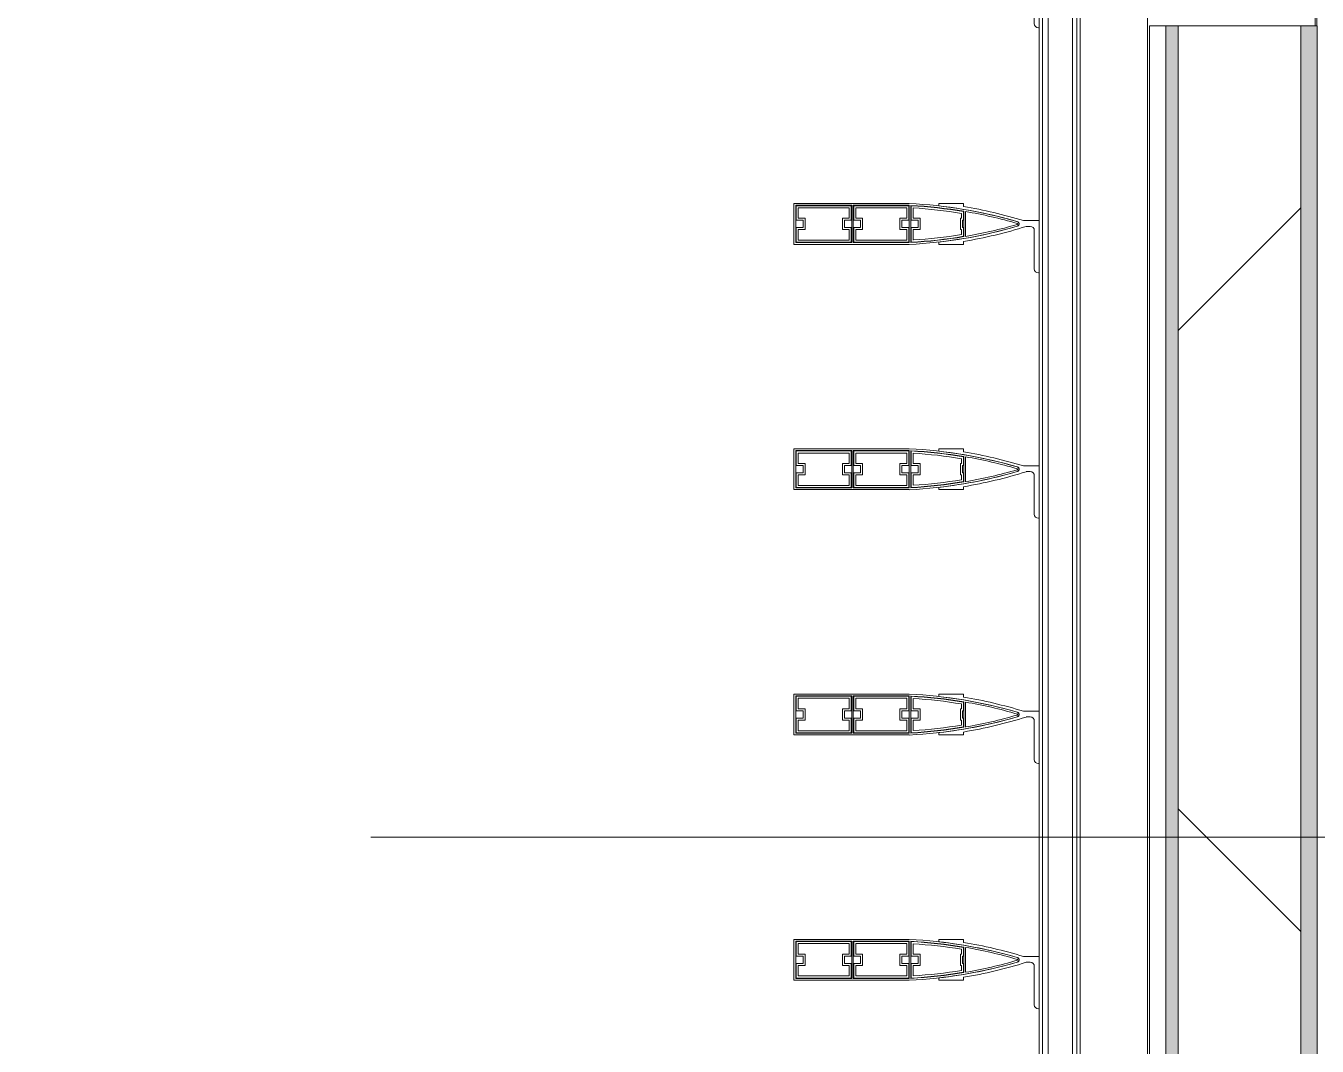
# Model space of a CAD drawing. Header units: millimetres. Extents: x 48966 to 155647, y -43515 to 26217.
# Drawn here: x 55452 to 57032, y -16138 to -14891 of the extents above; entities that cross this region are included whole.
import ezdxf

# ---------------------------------------------------------------- set-up
doc = ezdxf.new("R2010")
doc.units = ezdxf.units.MM
doc.linetypes.add('Осевые', pattern=[6350, 1270, -952.5, 3175, -952.5])
for name, color, linetype, lineweight in [('Обобщенные модели', 7, 'Continuous', 9), ('Обобщенные модели-1', 7, 'Continuous', 18), ('Общие ребра', 7, 'Continuous', 9), ('Оси-2', 7, 'Осевые', 9), ('Перекрытия', 7, 'Continuous', 9), ('Стены', 7, 'Continuous', 9), ('Стены-1', 7, 'Continuous', 18), ('Штриховка разреза-1', 7, 'Continuous', 9)]:
    doc.layers.add(name, color=color, linetype=linetype, lineweight=lineweight)
pattern_1 = [(0, (0, 0), (812.8, 203.2), [67.056, -542.544, 67.056, -542.544, -3251.2]), (0, (0, 0), (812.8, 203.2), [-1219.2, 67.056, -1152.144, 67.056, -542.544, -1422.4]), (0, (0, 0), (812.8, 203.2), [-3048, 67.056, -339.344, 67.056, -948.944]), (120, (304.8, 101.6), (-582.37636, 602.30545), [67.056, -542.544, 67.056, -542.544, -3251.2]), (120, (304.8, 101.6), (-582.37636, 602.30545), [-1219.2, 67.056, -1152.144, 67.056, -542.544, -1422.4]), (120, (304.8, 101.6), (-582.37636, 602.30545), [-3048, 67.056, -339.344, 67.056, -948.944]), (240, (406.4, 508), (-230.42364, -805.50545), [67.056, -542.544, 67.056, -542.544, -3251.2]), (240, (406.4, 508), (-230.42364, -805.50545), [-1219.2, 67.056, -1152.144, 67.056, -542.544, -1422.4]), (240, (406.4, 508), (-230.42364, -805.50545), [-3048, 67.056, -339.344, 67.056, -948.944])]

# ---------------------------------------------------------------- blocks, each defined once
blk = doc.blocks.new('Обвязочная балка 1 - Обвязочная балка 1-1451838-План 5-го этажа на отм_ _12_600')
at = {"layer": 'Обобщенные модели'}
for p, q in [((56702.6, 20067.1), (56702.5, -21690.9)), ((56732.4, -21690.9), (56732.5, 20067.1))]:
    blk.add_line(p, q, dxfattribs=at)
at = {"layer": 'Обобщенные модели-1'}
for p, q in [((56691.7, 20067.1), (56691.6, -21690.9)), ((56695.6, -21690.9), (56695.7, 20067.1)), ((56737.7, 20067.1), (56737.6, -21690.9)), ((56741.6, -21690.9), (56741.7, 20067.1))]:
    blk.add_line(p, q, dxfattribs=at)
blk = doc.blocks.new('Профиль ламели288 - Профиль ламели-1531581-План 5-го этажа на отм_ _12_600')
at = {"layer": 'Обобщенные модели-1'}
for p, q in [((64006.9, 24507.1), (64006.9, 24366.2)), ((64056.9, 24507.1), (64006.9, 24507.1)), ((64009.1, 24436.5), (64009.1, 24504.9)), ((64009.1, 24504.9), (64054.7, 24504.9)), ((64027.4, 24504.4), (64009.6, 24504.4)), ((64009.6, 24504.4), (64009.6, 24437)), ((64027.4, 24496), (64027.4, 24504.4)), ((64054.2, 24504.4), (64036.3, 24504.4)), ((64036.3, 24504.4), (64036.3, 24496)), ((64054.2, 24437), (64054.2, 24504.4)), ((64054.7, 24504.9), (64054.7, 24436.5)), ((64056.9, 24366.2), (64056.9, 24507.1)), ((64012.1, 24439.5), (64012.1, 24501.9)), ((64012.1, 24501.9), (64024.9, 24501.9)), ((64024.9, 24501.9), (64024.9, 24493.5)), ((64024.9, 24493.5), (64038.8, 24493.5)), ((64036.3, 24496), (64027.4, 24496)), ((64038.8, 24493.5), (64038.8, 24501.9)), ((64038.8, 24501.9), (64051.7, 24501.9)), ((64051.7, 24501.9), (64051.7, 24439.5)), ((64024.9, 24439.5), (64012.1, 24439.5)), ((64038.8, 24447.9), (64024.9, 24447.9)), ((64024.9, 24447.9), (64024.9, 24439.5)), ((64027.4, 24437), (64027.4, 24445.4)), ((64027.4, 24445.4), (64036.3, 24445.4)), ((64036.3, 24445.4), (64036.3, 24437)), ((64038.8, 24439.5), (64038.8, 24447.9)), ((64051.7, 24439.5), (64038.8, 24439.5)), ((64054.7, 24436.5), (64009.1, 24436.5)), ((64009.1, 24434.6), (64054.7, 24434.6)), ((64009.1, 24366.2), (64009.1, 24434.6)), ((64009.6, 24437), (64027.4, 24437)), ((64027.4, 24434.1), (64009.6, 24434.1)), ((64009.6, 24434.1), (64009.6, 24366.7)), ((64012.1, 24369.2), (64012.1, 24431.6)), ((64012.1, 24431.6), (64024.9, 24431.6)), ((64024.9, 24431.6), (64024.9, 24423.2)), ((64024.9, 24423.2), (64038.8, 24423.2)), ((64027.4, 24425.7), (64027.4, 24434.1)), ((64036.3, 24425.7), (64027.4, 24425.7)), ((64036.3, 24437), (64054.2, 24437)), ((64054.2, 24434.1), (64036.3, 24434.1)), ((64036.3, 24434.1), (64036.3, 24425.7)), ((64038.8, 24423.2), (64038.8, 24431.6)), ((64038.8, 24431.6), (64051.7, 24431.6)), ((64051.7, 24431.6), (64051.7, 24369.2)), ((64054.2, 24366.7), (64054.2, 24434.1)), ((64054.7, 24434.6), (64054.7, 24366.2)), ((64038.8, 24377.6), (64024.9, 24377.6)), ((64024.9, 24377.6), (64024.9, 24369.2)), ((64038.8, 24369.2), (64038.8, 24377.6)), ((64054.7, 24366.2), (64009.1, 24366.2)), ((64009.1, 24364.3), (64054.6, 24364.3)), ((64009.6, 24366.7), (64027.4, 24366.7)), ((64027.4, 24363.8), (64009.6, 24363.8)), ((64024.9, 24369.2), (64012.1, 24369.2)), ((64012.2, 24361.3), (64024.9, 24361.3)), ((64024.9, 24361.3), (64024.9, 24352.9)), ((64027.4, 24366.7), (64027.4, 24375.1)), ((64027.4, 24375.1), (64036.3, 24375.1)), ((64027.4, 24355.4), (64027.4, 24363.8)), ((64036.3, 24375.1), (64036.3, 24366.7)), ((64036.3, 24366.7), (64054.2, 24366.7)), ((64054.2, 24363.8), (64036.3, 24363.8)), ((64036.3, 24363.8), (64036.3, 24355.4)), ((64051.7, 24369.2), (64038.8, 24369.2)), ((64038.8, 24352.9), (64038.8, 24361.3)), ((64038.8, 24361.3), (64051.5, 24361.3)), ((64024.9, 24352.9), (64038.8, 24352.9)), ((64036.3, 24355.4), (64027.4, 24355.4)), ((64009.8, 24330.1), (64006.9, 24330.1)), ((64006.9, 24330.1), (64006.9, 24299.7)), ((64056.8, 24330.1), (64053.9, 24330.1)), ((64056.8, 24299.7), (64056.8, 24330.1)), ((64006.9, 24299.7), (64010.5, 24299.7)), ((64047.4, 24299.2), (64016.3, 24299.2)), ((64016.6, 24297.3), (64047.1, 24297.3)), ((64016.8, 24299.7), (64027.4, 24299.7)), ((64024.9, 24302.2), (64018.9, 24302.2)), ((64038.8, 24303.5), (64024.9, 24303.5)), ((64024.9, 24303.5), (64024.9, 24302.2)), ((64027.4, 24299.7), (64027.4, 24301)), ((64027.4, 24301), (64036.3, 24301)), ((64036.3, 24301), (64036.3, 24299.7)), ((64036.3, 24299.7), (64046.9, 24299.7)), ((64038.8, 24302.2), (64038.8, 24303.5)), ((64044.8, 24302.2), (64038.8, 24302.2)), ((64053.2, 24299.7), (64056.8, 24299.7)), ((64028.9, 24223), (64028.9, 24218.1)), ((64035.9, 24207.1), (64035.9, 24226.3)), ((63971.9, 24208.1), (63971.9, 24207.1)), ((63971.9, 24207.1), (64035.9, 24207.1)), ((64023.9, 24213.1), (63976.9, 24213.1))]:
    blk.add_line(p, q, dxfattribs=at)
for centre, radius, start, end in [((64580.6, 24394.6), 574.5, 182.8338, 196.2258), ((64580.7, 24394.3), 572.3, 183.0109, 189.5715), ((64580.4, 24395.9), 571.8, 183.2193, 189.6867), ((64580.5, 24395.6), 569.3, 183.4571, 189.4457), ((63483.1, 24394.6), 574.5, 343.7742, 357.1662), ((63483.2, 24395.6), 569.3, 350.5543, 356.5429), ((63483.3, 24395.9), 571.8, 350.3133, 356.7807), ((63483, 24394.3), 572.3, 350.4285, 356.9891), ((64580.6, 24394.6), 574.5, 186.4465, 196.2576), ((63483.1, 24394.6), 574.5, 343.7424, 353.5535), ((64577.1, 24394.6), 574.5, 189.5084, 197.3712), ((64549, 24386.8), 539.8, 189.5428, 196.4344), ((63514.7, 24386.8), 539.8, 343.5656, 350.4572), ((63486.6, 24394.6), 574.5, 342.9661, 350.4916), ((64031.9, 24235.1), 3, 200, 340), ((64031.9, 24234.5), 2.84, 196.2576, 343.7424), ((64031.9, 24234.2), 0.645, 196.4344, 343.5656), ((64023.9, 24218.1), 5, 270, 0), ((63976.9, 24208.1), 5, 90, 180)]:
    blk.add_arc(centre, radius, start, end, dxfattribs=at)
blk = doc.blocks.new('Профиль ламели289 - Профиль ламели-1531845-План 5-го этажа на отм_ _12_600')
at = {"layer": 'Обобщенные модели-1'}
for p, q in [((64006.9, 24507.1), (64006.9, 24366.2)), ((64056.9, 24507.1), (64006.9, 24507.1)), ((64009.1, 24436.5), (64009.1, 24504.9)), ((64009.1, 24504.9), (64054.7, 24504.9)), ((64027.4, 24504.4), (64009.6, 24504.4)), ((64009.6, 24504.4), (64009.6, 24437)), ((64027.4, 24496), (64027.4, 24504.4)), ((64054.2, 24504.4), (64036.3, 24504.4)), ((64036.3, 24504.4), (64036.3, 24496)), ((64054.2, 24437), (64054.2, 24504.4)), ((64054.7, 24504.9), (64054.7, 24436.5)), ((64056.9, 24366.2), (64056.9, 24507.1)), ((64012.1, 24439.5), (64012.1, 24501.9)), ((64012.1, 24501.9), (64024.9, 24501.9)), ((64024.9, 24501.9), (64024.9, 24493.5)), ((64024.9, 24493.5), (64038.8, 24493.5)), ((64036.3, 24496), (64027.4, 24496)), ((64038.8, 24493.5), (64038.8, 24501.9)), ((64038.8, 24501.9), (64051.7, 24501.9)), ((64051.7, 24501.9), (64051.7, 24439.5)), ((64024.9, 24439.5), (64012.1, 24439.5)), ((64038.8, 24447.9), (64024.9, 24447.9)), ((64024.9, 24447.9), (64024.9, 24439.5)), ((64027.4, 24437), (64027.4, 24445.4)), ((64027.4, 24445.4), (64036.3, 24445.4)), ((64036.3, 24445.4), (64036.3, 24437)), ((64038.8, 24439.5), (64038.8, 24447.9)), ((64051.7, 24439.5), (64038.8, 24439.5)), ((64054.7, 24436.5), (64009.1, 24436.5)), ((64009.1, 24434.6), (64054.7, 24434.6)), ((64009.1, 24366.2), (64009.1, 24434.6)), ((64009.6, 24437), (64027.4, 24437)), ((64027.4, 24434.1), (64009.6, 24434.1)), ((64009.6, 24434.1), (64009.6, 24366.7)), ((64012.1, 24369.2), (64012.1, 24431.6)), ((64012.1, 24431.6), (64024.9, 24431.6)), ((64024.9, 24431.6), (64024.9, 24423.2)), ((64024.9, 24423.2), (64038.8, 24423.2)), ((64027.4, 24425.7), (64027.4, 24434.1)), ((64036.3, 24425.7), (64027.4, 24425.7)), ((64036.3, 24437), (64054.2, 24437)), ((64054.2, 24434.1), (64036.3, 24434.1)), ((64036.3, 24434.1), (64036.3, 24425.7)), ((64038.8, 24423.2), (64038.8, 24431.6)), ((64038.8, 24431.6), (64051.7, 24431.6)), ((64051.7, 24431.6), (64051.7, 24369.2)), ((64054.2, 24366.7), (64054.2, 24434.1)), ((64054.7, 24434.6), (64054.7, 24366.2)), ((64038.8, 24377.6), (64024.9, 24377.6)), ((64024.9, 24377.6), (64024.9, 24369.2)), ((64038.8, 24369.2), (64038.8, 24377.6)), ((64054.7, 24366.2), (64009.1, 24366.2)), ((64009.1, 24364.3), (64054.6, 24364.3)), ((64009.6, 24366.7), (64027.4, 24366.7)), ((64027.4, 24363.8), (64009.6, 24363.8)), ((64024.9, 24369.2), (64012.1, 24369.2)), ((64012.2, 24361.3), (64024.9, 24361.3)), ((64024.9, 24361.3), (64024.9, 24352.9)), ((64027.4, 24366.7), (64027.4, 24375.1)), ((64027.4, 24375.1), (64036.3, 24375.1)), ((64027.4, 24355.4), (64027.4, 24363.8)), ((64036.3, 24375.1), (64036.3, 24366.7)), ((64036.3, 24366.7), (64054.2, 24366.7)), ((64054.2, 24363.8), (64036.3, 24363.8)), ((64036.3, 24363.8), (64036.3, 24355.4)), ((64051.7, 24369.2), (64038.8, 24369.2)), ((64038.8, 24352.9), (64038.8, 24361.3)), ((64038.8, 24361.3), (64051.5, 24361.3)), ((64024.9, 24352.9), (64038.8, 24352.9)), ((64036.3, 24355.4), (64027.4, 24355.4)), ((64009.8, 24330.1), (64006.9, 24330.1)), ((64006.9, 24330.1), (64006.9, 24299.7)), ((64056.8, 24330.1), (64053.9, 24330.1)), ((64056.8, 24299.7), (64056.8, 24330.1)), ((64006.9, 24299.7), (64010.5, 24299.7)), ((64047.4, 24299.2), (64016.3, 24299.2)), ((64016.6, 24297.3), (64047.1, 24297.3)), ((64016.8, 24299.7), (64027.4, 24299.7)), ((64024.9, 24302.2), (64018.9, 24302.2)), ((64038.8, 24303.5), (64024.9, 24303.5)), ((64024.9, 24303.5), (64024.9, 24302.2)), ((64027.4, 24299.7), (64027.4, 24301)), ((64027.4, 24301), (64036.3, 24301)), ((64036.3, 24301), (64036.3, 24299.7)), ((64036.3, 24299.7), (64046.9, 24299.7)), ((64038.8, 24302.2), (64038.8, 24303.5)), ((64044.8, 24302.2), (64038.8, 24302.2)), ((64053.2, 24299.7), (64056.8, 24299.7)), ((64028.9, 24223), (64028.9, 24218.1)), ((64035.9, 24207.1), (64035.9, 24226.3)), ((63971.9, 24208.1), (63971.9, 24207.1)), ((63971.9, 24207.1), (64035.9, 24207.1)), ((64023.9, 24213.1), (63976.9, 24213.1))]:
    blk.add_line(p, q, dxfattribs=at)
for centre, radius, start, end in [((64580.6, 24394.6), 574.5, 182.8338, 196.2258), ((64580.7, 24394.3), 572.3, 183.0109, 189.5715), ((64580.4, 24395.9), 571.8, 183.2193, 189.6867), ((64580.5, 24395.6), 569.3, 183.4571, 189.4457), ((63483.1, 24394.6), 574.5, 343.7742, 357.1662), ((63483.2, 24395.6), 569.3, 350.5543, 356.5429), ((63483.3, 24395.9), 571.8, 350.3133, 356.7807), ((63483, 24394.3), 572.3, 350.4285, 356.9891), ((64580.6, 24394.6), 574.5, 186.4465, 196.2576), ((63483.1, 24394.6), 574.5, 343.7424, 353.5535), ((64577.1, 24394.6), 574.5, 189.5084, 197.3712), ((64549, 24386.8), 539.8, 189.5428, 196.4344), ((63514.7, 24386.8), 539.8, 343.5656, 350.4572), ((63486.6, 24394.6), 574.5, 342.9661, 350.4916), ((64031.9, 24235.1), 3, 200, 340), ((64031.9, 24234.5), 2.84, 196.2576, 343.7424), ((64031.9, 24234.2), 0.645, 196.4344, 343.5656), ((64023.9, 24218.1), 5, 270, 0), ((63976.9, 24208.1), 5, 90, 180)]:
    blk.add_arc(centre, radius, start, end, dxfattribs=at)
blk = doc.blocks.new('Профиль ламели290 - Профиль ламели-1532109-План 5-го этажа на отм_ _12_600')
at = {"layer": 'Обобщенные модели-1'}
for p, q in [((64006.9, 24507.1), (64006.9, 24366.2)), ((64056.9, 24507.1), (64006.9, 24507.1)), ((64009.1, 24436.5), (64009.1, 24504.9)), ((64009.1, 24504.9), (64054.7, 24504.9)), ((64027.4, 24504.4), (64009.6, 24504.4)), ((64009.6, 24504.4), (64009.6, 24437)), ((64027.4, 24496), (64027.4, 24504.4)), ((64054.2, 24504.4), (64036.3, 24504.4)), ((64036.3, 24504.4), (64036.3, 24496)), ((64054.2, 24437), (64054.2, 24504.4)), ((64054.7, 24504.9), (64054.7, 24436.5)), ((64056.9, 24366.2), (64056.9, 24507.1)), ((64012.1, 24439.5), (64012.1, 24501.9)), ((64012.1, 24501.9), (64024.9, 24501.9)), ((64024.9, 24501.9), (64024.9, 24493.5)), ((64024.9, 24493.5), (64038.8, 24493.5)), ((64036.3, 24496), (64027.4, 24496)), ((64038.8, 24493.5), (64038.8, 24501.9)), ((64038.8, 24501.9), (64051.7, 24501.9)), ((64051.7, 24501.9), (64051.7, 24439.5)), ((64024.9, 24439.5), (64012.1, 24439.5)), ((64038.8, 24447.9), (64024.9, 24447.9)), ((64024.9, 24447.9), (64024.9, 24439.5)), ((64027.4, 24437), (64027.4, 24445.4)), ((64027.4, 24445.4), (64036.3, 24445.4)), ((64036.3, 24445.4), (64036.3, 24437)), ((64038.8, 24439.5), (64038.8, 24447.9)), ((64051.7, 24439.5), (64038.8, 24439.5)), ((64054.7, 24436.5), (64009.1, 24436.5)), ((64009.1, 24434.6), (64054.7, 24434.6)), ((64009.1, 24366.2), (64009.1, 24434.6)), ((64009.6, 24437), (64027.4, 24437)), ((64027.4, 24434.1), (64009.6, 24434.1)), ((64009.6, 24434.1), (64009.6, 24366.7)), ((64012.1, 24369.2), (64012.1, 24431.6)), ((64012.1, 24431.6), (64024.9, 24431.6)), ((64024.9, 24431.6), (64024.9, 24423.2)), ((64024.9, 24423.2), (64038.8, 24423.2)), ((64027.4, 24425.7), (64027.4, 24434.1)), ((64036.3, 24425.7), (64027.4, 24425.7)), ((64036.3, 24437), (64054.2, 24437)), ((64054.2, 24434.1), (64036.3, 24434.1)), ((64036.3, 24434.1), (64036.3, 24425.7)), ((64038.8, 24423.2), (64038.8, 24431.6)), ((64038.8, 24431.6), (64051.7, 24431.6)), ((64051.7, 24431.6), (64051.7, 24369.2)), ((64054.2, 24366.7), (64054.2, 24434.1)), ((64054.7, 24434.6), (64054.7, 24366.2)), ((64038.8, 24377.6), (64024.9, 24377.6)), ((64024.9, 24377.6), (64024.9, 24369.2)), ((64038.8, 24369.2), (64038.8, 24377.6)), ((64054.7, 24366.2), (64009.1, 24366.2)), ((64009.1, 24364.3), (64054.6, 24364.3)), ((64009.6, 24366.7), (64027.4, 24366.7)), ((64027.4, 24363.8), (64009.6, 24363.8)), ((64024.9, 24369.2), (64012.1, 24369.2)), ((64012.2, 24361.3), (64024.9, 24361.3)), ((64024.9, 24361.3), (64024.9, 24352.9)), ((64027.4, 24366.7), (64027.4, 24375.1)), ((64027.4, 24375.1), (64036.3, 24375.1)), ((64027.4, 24355.4), (64027.4, 24363.8)), ((64036.3, 24375.1), (64036.3, 24366.7)), ((64036.3, 24366.7), (64054.2, 24366.7)), ((64054.2, 24363.8), (64036.3, 24363.8)), ((64036.3, 24363.8), (64036.3, 24355.4)), ((64051.7, 24369.2), (64038.8, 24369.2)), ((64038.8, 24352.9), (64038.8, 24361.3)), ((64038.8, 24361.3), (64051.5, 24361.3)), ((64024.9, 24352.9), (64038.8, 24352.9)), ((64036.3, 24355.4), (64027.4, 24355.4)), ((64009.8, 24330.1), (64006.9, 24330.1)), ((64006.9, 24330.1), (64006.9, 24299.7)), ((64056.8, 24330.1), (64053.9, 24330.1)), ((64056.8, 24299.7), (64056.8, 24330.1)), ((64006.9, 24299.7), (64010.5, 24299.7)), ((64047.4, 24299.2), (64016.3, 24299.2)), ((64016.6, 24297.3), (64047.1, 24297.3)), ((64016.8, 24299.7), (64027.4, 24299.7)), ((64024.9, 24302.2), (64018.9, 24302.2)), ((64038.8, 24303.5), (64024.9, 24303.5)), ((64024.9, 24303.5), (64024.9, 24302.2)), ((64027.4, 24299.7), (64027.4, 24301)), ((64027.4, 24301), (64036.3, 24301)), ((64036.3, 24301), (64036.3, 24299.7)), ((64036.3, 24299.7), (64046.9, 24299.7)), ((64038.8, 24302.2), (64038.8, 24303.5)), ((64044.8, 24302.2), (64038.8, 24302.2)), ((64053.2, 24299.7), (64056.8, 24299.7)), ((64028.9, 24223), (64028.9, 24218.1)), ((64035.9, 24207.1), (64035.9, 24226.3)), ((63971.9, 24208.1), (63971.9, 24207.1)), ((63971.9, 24207.1), (64035.9, 24207.1)), ((64023.9, 24213.1), (63976.9, 24213.1))]:
    blk.add_line(p, q, dxfattribs=at)
for centre, radius, start, end in [((64580.6, 24394.6), 574.5, 182.8338, 196.2258), ((64580.7, 24394.3), 572.3, 183.0109, 189.5715), ((64580.4, 24395.9), 571.8, 183.2193, 189.6867), ((64580.5, 24395.6), 569.3, 183.4571, 189.4457), ((63483.1, 24394.6), 574.5, 343.7742, 357.1662), ((63483.2, 24395.6), 569.3, 350.5543, 356.5429), ((63483.3, 24395.9), 571.8, 350.3133, 356.7807), ((63483, 24394.3), 572.3, 350.4285, 356.9891), ((64580.6, 24394.6), 574.5, 186.4465, 196.2576), ((63483.1, 24394.6), 574.5, 343.7424, 353.5535), ((64577.1, 24394.6), 574.5, 189.5084, 197.3712), ((64549, 24386.8), 539.8, 189.5428, 196.4344), ((63514.7, 24386.8), 539.8, 343.5656, 350.4572), ((63486.6, 24394.6), 574.5, 342.9661, 350.4916), ((64031.9, 24235.1), 3, 200, 340), ((64031.9, 24234.5), 2.84, 196.2576, 343.7424), ((64031.9, 24234.2), 0.645, 196.4344, 343.5656), ((64023.9, 24218.1), 5, 270, 0), ((63976.9, 24208.1), 5, 90, 180)]:
    blk.add_arc(centre, radius, start, end, dxfattribs=at)
blk = doc.blocks.new('Профиль ламели291 - Профиль ламели-1532373-План 5-го этажа на отм_ _12_600')
at = {"layer": 'Обобщенные модели-1'}
for p, q in [((64006.9, 24507.1), (64006.9, 24366.2)), ((64056.9, 24507.1), (64006.9, 24507.1)), ((64009.1, 24436.5), (64009.1, 24504.9)), ((64009.1, 24504.9), (64054.7, 24504.9)), ((64027.4, 24504.4), (64009.6, 24504.4)), ((64009.6, 24504.4), (64009.6, 24437)), ((64027.4, 24496), (64027.4, 24504.4)), ((64054.2, 24504.4), (64036.3, 24504.4)), ((64036.3, 24504.4), (64036.3, 24496)), ((64054.2, 24437), (64054.2, 24504.4)), ((64054.7, 24504.9), (64054.7, 24436.5)), ((64056.9, 24366.2), (64056.9, 24507.1)), ((64012.1, 24439.5), (64012.1, 24501.9)), ((64012.1, 24501.9), (64024.9, 24501.9)), ((64024.9, 24501.9), (64024.9, 24493.5)), ((64024.9, 24493.5), (64038.8, 24493.5)), ((64036.3, 24496), (64027.4, 24496)), ((64038.8, 24493.5), (64038.8, 24501.9)), ((64038.8, 24501.9), (64051.7, 24501.9)), ((64051.7, 24501.9), (64051.7, 24439.5)), ((64024.9, 24439.5), (64012.1, 24439.5)), ((64038.8, 24447.9), (64024.9, 24447.9)), ((64024.9, 24447.9), (64024.9, 24439.5)), ((64027.4, 24437), (64027.4, 24445.4)), ((64027.4, 24445.4), (64036.3, 24445.4)), ((64036.3, 24445.4), (64036.3, 24437)), ((64038.8, 24439.5), (64038.8, 24447.9)), ((64051.7, 24439.5), (64038.8, 24439.5)), ((64054.7, 24436.5), (64009.1, 24436.5)), ((64009.1, 24434.6), (64054.7, 24434.6)), ((64009.1, 24366.2), (64009.1, 24434.6)), ((64009.6, 24437), (64027.4, 24437)), ((64027.4, 24434.1), (64009.6, 24434.1)), ((64009.6, 24434.1), (64009.6, 24366.7)), ((64012.1, 24369.2), (64012.1, 24431.6)), ((64012.1, 24431.6), (64024.9, 24431.6)), ((64024.9, 24431.6), (64024.9, 24423.2)), ((64024.9, 24423.2), (64038.8, 24423.2)), ((64027.4, 24425.7), (64027.4, 24434.1)), ((64036.3, 24425.7), (64027.4, 24425.7)), ((64036.3, 24437), (64054.2, 24437)), ((64054.2, 24434.1), (64036.3, 24434.1)), ((64036.3, 24434.1), (64036.3, 24425.7)), ((64038.8, 24423.2), (64038.8, 24431.6)), ((64038.8, 24431.6), (64051.7, 24431.6)), ((64051.7, 24431.6), (64051.7, 24369.2)), ((64054.2, 24366.7), (64054.2, 24434.1)), ((64054.7, 24434.6), (64054.7, 24366.2)), ((64038.8, 24377.6), (64024.9, 24377.6)), ((64024.9, 24377.6), (64024.9, 24369.2)), ((64038.8, 24369.2), (64038.8, 24377.6)), ((64054.7, 24366.2), (64009.1, 24366.2)), ((64009.1, 24364.3), (64054.6, 24364.3)), ((64009.6, 24366.7), (64027.4, 24366.7)), ((64027.4, 24363.8), (64009.6, 24363.8)), ((64024.9, 24369.2), (64012.1, 24369.2)), ((64012.2, 24361.3), (64024.9, 24361.3)), ((64024.9, 24361.3), (64024.9, 24352.9)), ((64027.4, 24366.7), (64027.4, 24375.1)), ((64027.4, 24375.1), (64036.3, 24375.1)), ((64027.4, 24355.4), (64027.4, 24363.8)), ((64036.3, 24375.1), (64036.3, 24366.7)), ((64036.3, 24366.7), (64054.2, 24366.7)), ((64054.2, 24363.8), (64036.3, 24363.8)), ((64036.3, 24363.8), (64036.3, 24355.4)), ((64051.7, 24369.2), (64038.8, 24369.2)), ((64038.8, 24352.9), (64038.8, 24361.3)), ((64038.8, 24361.3), (64051.5, 24361.3)), ((64024.9, 24352.9), (64038.8, 24352.9)), ((64036.3, 24355.4), (64027.4, 24355.4)), ((64009.8, 24330.1), (64006.9, 24330.1)), ((64006.9, 24330.1), (64006.9, 24299.7)), ((64056.8, 24330.1), (64053.9, 24330.1)), ((64056.8, 24299.7), (64056.8, 24330.1)), ((64006.9, 24299.7), (64010.5, 24299.7)), ((64047.4, 24299.2), (64016.3, 24299.2)), ((64016.6, 24297.3), (64047.1, 24297.3)), ((64016.8, 24299.7), (64027.4, 24299.7)), ((64024.9, 24302.2), (64018.9, 24302.2)), ((64038.8, 24303.5), (64024.9, 24303.5)), ((64024.9, 24303.5), (64024.9, 24302.2)), ((64027.4, 24299.7), (64027.4, 24301)), ((64027.4, 24301), (64036.3, 24301)), ((64036.3, 24301), (64036.3, 24299.7)), ((64036.3, 24299.7), (64046.9, 24299.7)), ((64038.8, 24302.2), (64038.8, 24303.5)), ((64044.8, 24302.2), (64038.8, 24302.2)), ((64053.2, 24299.7), (64056.8, 24299.7)), ((64028.9, 24223), (64028.9, 24218.1)), ((64035.9, 24207.1), (64035.9, 24226.3)), ((63971.9, 24208.1), (63971.9, 24207.1)), ((63971.9, 24207.1), (64035.9, 24207.1)), ((64023.9, 24213.1), (63976.9, 24213.1))]:
    blk.add_line(p, q, dxfattribs=at)
for centre, radius, start, end in [((64580.6, 24394.6), 574.5, 182.8338, 196.2258), ((64580.7, 24394.3), 572.3, 183.0109, 189.5715), ((64580.4, 24395.9), 571.8, 183.2193, 189.6867), ((64580.5, 24395.6), 569.3, 183.4571, 189.4457), ((63483.1, 24394.6), 574.5, 343.7742, 357.1662), ((63483.2, 24395.6), 569.3, 350.5543, 356.5429), ((63483.3, 24395.9), 571.8, 350.3133, 356.7807), ((63483, 24394.3), 572.3, 350.4285, 356.9891), ((64580.6, 24394.6), 574.5, 186.4465, 196.2576), ((63483.1, 24394.6), 574.5, 343.7424, 353.5535), ((64577.1, 24394.6), 574.5, 189.5084, 197.3712), ((64549, 24386.8), 539.8, 189.5428, 196.4344), ((63514.7, 24386.8), 539.8, 343.5656, 350.4572), ((63486.6, 24394.6), 574.5, 342.9661, 350.4916), ((64031.9, 24235.1), 3, 200, 340), ((64031.9, 24234.5), 2.84, 196.2576, 343.7424), ((64031.9, 24234.2), 0.645, 196.4344, 343.5656), ((64023.9, 24218.1), 5, 270, 0), ((63976.9, 24208.1), 5, 90, 180)]:
    blk.add_arc(centre, radius, start, end, dxfattribs=at)
blk = doc.blocks.new('Профиль ламели292 - Профиль ламели-1532637-План 5-го этажа на отм_ _12_600')
at = {"layer": 'Обобщенные модели-1'}
for p, q in [((64006.9, 24507.1), (64006.9, 24366.2)), ((64056.9, 24507.1), (64006.9, 24507.1)), ((64009.1, 24436.5), (64009.1, 24504.9)), ((64009.1, 24504.9), (64054.7, 24504.9)), ((64027.4, 24504.4), (64009.6, 24504.4)), ((64009.6, 24504.4), (64009.6, 24437)), ((64027.4, 24496), (64027.4, 24504.4)), ((64054.2, 24504.4), (64036.3, 24504.4)), ((64036.3, 24504.4), (64036.3, 24496)), ((64054.2, 24437), (64054.2, 24504.4)), ((64054.7, 24504.9), (64054.7, 24436.5)), ((64056.9, 24366.2), (64056.9, 24507.1)), ((64012.1, 24439.5), (64012.1, 24501.9)), ((64012.1, 24501.9), (64024.9, 24501.9)), ((64024.9, 24501.9), (64024.9, 24493.5)), ((64024.9, 24493.5), (64038.8, 24493.5)), ((64036.3, 24496), (64027.4, 24496)), ((64038.8, 24493.5), (64038.8, 24501.9)), ((64038.8, 24501.9), (64051.7, 24501.9)), ((64051.7, 24501.9), (64051.7, 24439.5)), ((64024.9, 24439.5), (64012.1, 24439.5)), ((64038.8, 24447.9), (64024.9, 24447.9)), ((64024.9, 24447.9), (64024.9, 24439.5)), ((64027.4, 24437), (64027.4, 24445.4)), ((64027.4, 24445.4), (64036.3, 24445.4)), ((64036.3, 24445.4), (64036.3, 24437)), ((64038.8, 24439.5), (64038.8, 24447.9)), ((64051.7, 24439.5), (64038.8, 24439.5)), ((64054.7, 24436.5), (64009.1, 24436.5)), ((64009.1, 24434.6), (64054.7, 24434.6)), ((64009.1, 24366.2), (64009.1, 24434.6)), ((64009.6, 24437), (64027.4, 24437)), ((64027.4, 24434.1), (64009.6, 24434.1)), ((64009.6, 24434.1), (64009.6, 24366.7)), ((64012.1, 24369.2), (64012.1, 24431.6)), ((64012.1, 24431.6), (64024.9, 24431.6)), ((64024.9, 24431.6), (64024.9, 24423.2)), ((64024.9, 24423.2), (64038.8, 24423.2)), ((64027.4, 24425.7), (64027.4, 24434.1)), ((64036.3, 24425.7), (64027.4, 24425.7)), ((64036.3, 24437), (64054.2, 24437)), ((64054.2, 24434.1), (64036.3, 24434.1)), ((64036.3, 24434.1), (64036.3, 24425.7)), ((64038.8, 24423.2), (64038.8, 24431.6)), ((64038.8, 24431.6), (64051.7, 24431.6)), ((64051.7, 24431.6), (64051.7, 24369.2)), ((64054.2, 24366.7), (64054.2, 24434.1)), ((64054.7, 24434.6), (64054.7, 24366.2)), ((64038.8, 24377.6), (64024.9, 24377.6)), ((64024.9, 24377.6), (64024.9, 24369.2)), ((64038.8, 24369.2), (64038.8, 24377.6)), ((64054.7, 24366.2), (64009.1, 24366.2)), ((64009.1, 24364.3), (64054.6, 24364.3)), ((64009.6, 24366.7), (64027.4, 24366.7)), ((64027.4, 24363.8), (64009.6, 24363.8)), ((64024.9, 24369.2), (64012.1, 24369.2)), ((64012.2, 24361.3), (64024.9, 24361.3)), ((64024.9, 24361.3), (64024.9, 24352.9)), ((64027.4, 24366.7), (64027.4, 24375.1)), ((64027.4, 24375.1), (64036.3, 24375.1)), ((64027.4, 24355.4), (64027.4, 24363.8)), ((64036.3, 24375.1), (64036.3, 24366.7)), ((64036.3, 24366.7), (64054.2, 24366.7)), ((64054.2, 24363.8), (64036.3, 24363.8)), ((64036.3, 24363.8), (64036.3, 24355.4)), ((64051.7, 24369.2), (64038.8, 24369.2)), ((64038.8, 24352.9), (64038.8, 24361.3)), ((64038.8, 24361.3), (64051.5, 24361.3)), ((64024.9, 24352.9), (64038.8, 24352.9)), ((64036.3, 24355.4), (64027.4, 24355.4)), ((64009.8, 24330.1), (64006.9, 24330.1)), ((64006.9, 24330.1), (64006.9, 24299.7)), ((64056.8, 24330.1), (64053.9, 24330.1)), ((64056.8, 24299.7), (64056.8, 24330.1)), ((64006.9, 24299.7), (64010.5, 24299.7)), ((64047.4, 24299.2), (64016.3, 24299.2)), ((64016.6, 24297.3), (64047.1, 24297.3)), ((64016.8, 24299.7), (64027.4, 24299.7)), ((64024.9, 24302.2), (64018.9, 24302.2)), ((64038.8, 24303.5), (64024.9, 24303.5)), ((64024.9, 24303.5), (64024.9, 24302.2)), ((64027.4, 24299.7), (64027.4, 24301)), ((64027.4, 24301), (64036.3, 24301)), ((64036.3, 24301), (64036.3, 24299.7)), ((64036.3, 24299.7), (64046.9, 24299.7)), ((64038.8, 24302.2), (64038.8, 24303.5)), ((64044.8, 24302.2), (64038.8, 24302.2)), ((64053.2, 24299.7), (64056.8, 24299.7)), ((64028.9, 24223), (64028.9, 24218.1)), ((64035.9, 24207.1), (64035.9, 24226.3)), ((63971.9, 24208.1), (63971.9, 24207.1)), ((63971.9, 24207.1), (64035.9, 24207.1)), ((64023.9, 24213.1), (63976.9, 24213.1))]:
    blk.add_line(p, q, dxfattribs=at)
for centre, radius, start, end in [((64580.6, 24394.6), 574.5, 182.8338, 196.2258), ((64580.7, 24394.3), 572.3, 183.0109, 189.5715), ((64580.4, 24395.9), 571.8, 183.2193, 189.6867), ((64580.5, 24395.6), 569.3, 183.4571, 189.4457), ((63483.1, 24394.6), 574.5, 343.7742, 357.1662), ((63483.2, 24395.6), 569.3, 350.5543, 356.5429), ((63483.3, 24395.9), 571.8, 350.3133, 356.7807), ((63483, 24394.3), 572.3, 350.4285, 356.9891), ((64580.6, 24394.6), 574.5, 186.4465, 196.2576), ((63483.1, 24394.6), 574.5, 343.7424, 353.5535), ((64577.1, 24394.6), 574.5, 189.5084, 197.3712), ((64549, 24386.8), 539.8, 189.5428, 196.4344), ((63514.7, 24386.8), 539.8, 343.5656, 350.4572), ((63486.6, 24394.6), 574.5, 342.9661, 350.4916), ((64031.9, 24235.1), 3, 200, 340), ((64031.9, 24234.5), 2.84, 196.2576, 343.7424), ((64031.9, 24234.2), 0.645, 196.4344, 343.5656), ((64023.9, 24218.1), 5, 270, 0), ((63976.9, 24208.1), 5, 90, 180)]:
    blk.add_arc(centre, radius, start, end, dxfattribs=at)

msp = doc.modelspace()

# ---------------------------------------------------------------- hatches: boundary and pattern name
at = {"layer": 'Штриховка разреза-1'}
h = msp.add_hatch(dxfattribs=at)
h.set_pattern_fill('FP_8', color=256, style=0, pattern_type=2)
h.set_pattern_definition(pattern_1)
h.paths.add_polyline_path([(56861.6, -20890.5), (56861.6, -18490.5), (56846.6, -18490.5), (56846.6, -20890.5)], flags=0)
h.paths.add_polyline_path([(56846.6, -17290.5), (56861.6, -17290.5), (56861.6, -14890.5), (56846.6, -14890.5), (56846.6, -17038.1)], flags=0)
h.paths.add_polyline_path([(56861.6, -13690.5), (56861.6, -12490.5), (56846.6, -12490.5), (56846.6, -13690.5)], flags=0)
h.paths.add_polyline_path([(56846.6, -11290.5), (56861.6, -11290.5), (56861.6, -8890.5), (56846.6, -8890.5), (56846.6, -11022.1)], flags=0)
h.paths.add_polyline_path([(56861.6, -7690.5), (56861.6, -6490.5), (56846.6, -6490.5), (56846.6, -7690.5)], flags=0)
h.paths.add_polyline_path([(56861.6, -5290.5), (56861.6, -2890.5), (56846.6, -2890.5), (56846.6, -5290.5)], flags=0)
h.paths.add_polyline_path([(56861.6, -1690.5), (56861.6, -490.5), (56846.6, -490.5), (56846.6, -1690.5)], flags=0)
h.paths.add_polyline_path([(56846.6, 709.5), (56861.6, 709.5), (56861.6, 3109.5), (56846.6, 3109.5), (56846.6, 736.4)], flags=0)
h.paths.add_polyline_path([(56846.6, 4309.5), (56861.6, 4309.5), (56861.6, 6709.5), (56846.6, 6709.5), (56846.6, 4564.7)], flags=0)
h.paths.add_polyline_path([(56861.6, 7909.5), (56861.6, 9109.5), (56846.6, 9109.5), (56846.6, 7909.5), (56857.9, 7909.5)], flags=0)
h.paths.add_polyline_path([(56846.6, 10309.5), (56861.6, 10309.5), (56861.6, 13949.5), (56846.6, 13949.5), (56846.6, 10580.7)], flags=0)
h.paths.add_polyline_path([(56861.6, 15149.5), (56861.6, 17509.5), (56846.6, 17509.5), (56846.6, 15149.5)], flags=0)
h.paths.add_polyline_path([(56846.6, 18709.5), (56861.6, 18709.5), (56860.2, 19991), (56846.6, 19991), (56846.6, 18784.3)], flags=0)
h = msp.add_hatch(dxfattribs=at)
h.set_pattern_fill('FP_9', color=256, style=0, pattern_type=2)
h.set_pattern_definition([(45, (0, 0), (-707.107, 707.107), []), (135, (0, 0), (-707.107, -707.107), [])])
h.paths.add_polyline_path([(56896.6, -20890.5), (57011.6, -20890.5), (57011.6, -18490.5), (56861.6, -18490.5), (56861.6, -20890.5)], flags=0)
h.paths.add_polyline_path([(56896.6, -17290.5), (57011.6, -17290.5), (57011.6, -14890.5), (56861.6, -14890.5), (56861.6, -17290.5)], flags=0)
h.paths.add_polyline_path([(56896.6, -13690.5), (57011.6, -13690.5), (57011.6, -12490.5), (56861.6, -12490.5), (56861.6, -13690.5)], flags=0)
h.paths.add_polyline_path([(56896.6, -11290.5), (57011.6, -11290.5), (57011.6, -8890.5), (56861.6, -8890.5), (56861.6, -11290.5)], flags=0)
h.paths.add_polyline_path([(56896.6, -7690.5), (57011.6, -7690.5), (57011.6, -6490.5), (56861.6, -6490.5), (56861.6, -7690.5)], flags=0)
h.paths.add_polyline_path([(56896.6, -5290.5), (57011.6, -5290.5), (57011.6, -2890.5), (56861.6, -2890.5), (56861.6, -5290.5)], flags=0)
h.paths.add_polyline_path([(56861.6, -1690.5), (57011.6, -1690.5), (57011.6, -490.5), (56861.6, -490.5), (56861.6, -1451.2)], flags=0)
h.paths.add_polyline_path([(56896.6, 709.5), (57011.6, 709.5), (57011.6, 3109.5), (56861.6, 3109.5), (56861.6, 709.5)], flags=0)
h.paths.add_polyline_path([(56896.6, 4309.5), (57011.6, 4309.5), (57011.6, 9109.5), (56861.6, 9109.5), (56861.6, 7909.5), (56896.6, 7909.5), (56898.6, 7824.5), (56912.6, 7824.5), (56912.6, 7322.5), (56898.6, 7322.5), (56898.6, 7296.5), (56912.6, 7296.5), (56912.6, 6794.5), (56898.6, 6794.5), (56896.6, 6709.5), (56861.6, 6709.5), (56861.6, 4309.5)], flags=0)
h.paths.add_polyline_path([(56896.6, 10309.5), (57011.6, 10309.5), (57011.6, 13949.5), (56861.6, 13949.5), (56861.6, 10309.5)], flags=0)
h.paths.add_polyline_path([(56861.6, 15149.5), (57011.6, 15149.5), (57011.6, 17509.5), (56861.6, 17509.5), (56861.6, 15229.4)], flags=0)
h.paths.add_polyline_path([(56896.6, 18709.5), (57011.6, 18709.5), (57010.2, 19991), (56861.6, 19991), (56861.6, 18709.5)], flags=0)
h = msp.add_hatch(dxfattribs=at)
h.set_pattern_fill('FP_8', color=256, style=0, pattern_type=2)
h.set_pattern_definition(pattern_1)
h.paths.add_polyline_path([(57031.6, -20890.5), (57031.6, -18490.5), (57011.6, -18490.5), (57011.6, -20890.5)], flags=0)
h.paths.add_polyline_path([(57031.6, -17290.5), (57031.6, -14890.5), (57011.6, -14890.5), (57011.6, -17290.5)], flags=0)
h.paths.add_polyline_path([(57031.6, -13690.5), (57031.6, -12490.5), (57011.6, -12490.5), (57011.6, -13690.5)], flags=0)
h.paths.add_polyline_path([(57031.6, -11290.5), (57031.6, -8890.5), (57011.6, -8890.5), (57011.6, -11290.5)], flags=0)
h.paths.add_polyline_path([(57011.6, -7690.5), (57031.6, -7690.5), (57031.6, -6490.5), (57011.6, -6490.5), (57011.6, -7467.2)], flags=0)
h.paths.add_polyline_path([(57031.6, -5290.5), (57031.6, -2890.5), (57011.6, -2890.5), (57011.6, -5290.5)], flags=0)
h.paths.add_polyline_path([(57011.6, -1690.5), (57031.6, -1690.5), (57031.6, -490.5), (57011.6, -490.5), (57011.6, -1451.2)], flags=0)
h.paths.add_polyline_path([(57011.6, 709.5), (57031.6, 709.5), (57031.6, 3109.5), (57011.6, 3109.5), (57011.6, 736.4)], flags=0)
h.paths.add_polyline_path([(57031.6, 4309.5), (57031.6, 9109.5), (57011.6, 9109.5), (57011.6, 4309.5)], flags=0)
h.paths.add_polyline_path([(57011.6, 10309.5), (57031.6, 10309.5), (57031.6, 13949.5), (57011.6, 13949.5), (57011.6, 10580.7)], flags=0)
h.paths.add_polyline_path([(57031.6, 15149.5), (57031.6, 17509.5), (57011.6, 17509.5), (57011.6, 15149.5)], flags=0)
h.paths.add_polyline_path([(57031.6, 18709.5), (57030.2, 19991), (57011.6, 19991), (57011.6, 18709.5)], flags=0)

# ---------------------------------------------------------------- linework, layer by layer
at = {"layer": 'Общие ребра'}
for p, q in [((56846.6, -17290.5), (56846.6, -14890.5)), ((56861.6, -17290.5), (56861.6, -14890.5)), ((57011.6, -17290.5), (57011.6, -14890.5))]:
    msp.add_line(p, q, dxfattribs=at)
at = {"layer": 'Оси-2'}
msp.add_line((150171.6, -15882.9), (50565.6, -15882.9), dxfattribs=at)
at = {"layer": 'Перекрытия'}
msp.add_line((57031.3, -13690.5), (57031.3, -14890.5), dxfattribs=at)
at = {"layer": 'Стены'}
for p, q in [((56824.1, -21673.3), (56824.1, 20877.7)), ((57029.1, -13690.5), (57029.1, -14890.5))]:
    msp.add_line(p, q, dxfattribs=at)
at = {"layer": 'Стены-1'}
for p, q in [((56826.6, -14890.5), (56826.6, -17290.5)), ((57031.6, -14890.5), (56826.6, -14890.5)), ((57031.6, -17290.5), (57031.6, -14890.5))]:
    msp.add_line(p, q, dxfattribs=at)

# ---------------------------------------------------------------- block references
at = {"layer": 'Обобщенные модели'}
msp.add_blockref('Обвязочная балка 1 - Обвязочная балка 1-1451838-План 5-го этажа на отм_ _12_600', (0, 0), dxfattribs=at)
at = {"layer": 'Обобщенные модели', "rotation": 90}
for name, p in [('Профиль ламели292 - Профиль ламели-1532637-План 5-го этажа на отм_ _12_600', (80898.7, -78864.7)), ('Профиль ламели291 - Профиль ламели-1532373-План 5-го этажа на отм_ _12_600', (80898.7, -79164.7)), ('Профиль ламели290 - Профиль ламели-1532109-План 5-го этажа на отм_ _12_600', (80898.7, -79464.7)), ('Профиль ламели289 - Профиль ламели-1531845-План 5-го этажа на отм_ _12_600', (80898.7, -79764.7)), ('Профиль ламели288 - Профиль ламели-1531581-План 5-го этажа на отм_ _12_600', (80898.7, -80064.7))]:
    msp.add_blockref(name, p, dxfattribs=at)

doc.saveas('drawing.dxf')
